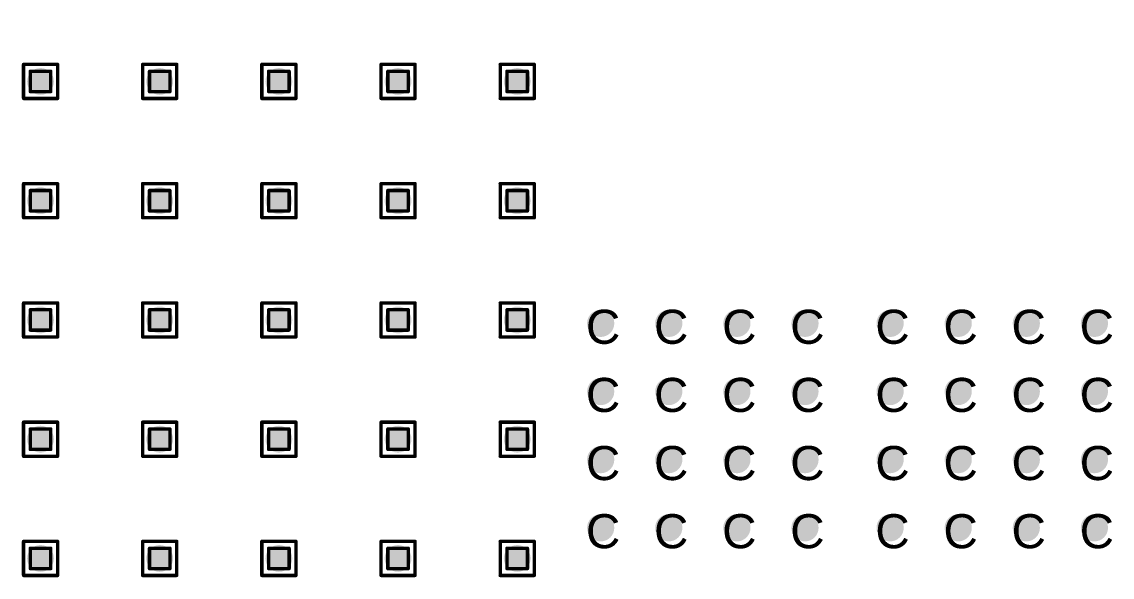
# Model space of a CAD drawing. Header units: millimetres. Extents: x -25 to 478, y -31 to 252.
# Drawn here: x 121.72 to 137.98, y 1.11 to 9.39 of the extents above; entities that cross this region are included whole.
import ezdxf

# ---------------------------------------------------------------- set-up
doc = ezdxf.new("R2010")
doc.units = ezdxf.units.MM
doc.layers.add('DrillDrawing', color=1, linetype='Continuous')
doc.layers.add('ViaHoleLayer', color=16, linetype='Continuous')
doc.styles.add('Arial', font='', dxfattribs={"height": 0.2})
doc.styles.get('Arial').set_extended_font_data('Arial')

# ---------------------------------------------------------------- blocks, each defined once
blk = doc.blocks.new('FP_CB25_18_CY_CONN_TERM_LUG_25MM4_7MM9_MFG_1507')
at = {"layer": 'ViaHoleLayer'}
h = blk.add_hatch(color=16, dxfattribs=at)
edge = h.paths.add_edge_path()
edge.add_arc((-3.048, 3.683), 0.203, 0, 360)
h = blk.add_hatch(color=16, dxfattribs=at)
edge = h.paths.add_edge_path()
edge.add_arc((-2.032, 3.683), 0.203, 0, 360)
h = blk.add_hatch(color=16, dxfattribs=at)
edge = h.paths.add_edge_path()
edge.add_arc((-1.016, 3.683), 0.203, 0, 360)
h = blk.add_hatch(color=16, dxfattribs=at)
edge = h.paths.add_edge_path()
edge.add_arc((0, 3.683), 0.203, 0, 360)
h = blk.add_hatch(color=16, dxfattribs=at)
edge = h.paths.add_edge_path()
edge.add_arc((10.414, 3.683), 0.203, 0, 360)
h = blk.add_hatch(color=16, dxfattribs=at)
edge = h.paths.add_edge_path()
edge.add_arc((11.43, 3.683), 0.203, 0, 360)
h = blk.add_hatch(color=16, dxfattribs=at)
edge = h.paths.add_edge_path()
edge.add_arc((12.446, 3.683), 0.203, 0, 360)
h = blk.add_hatch(color=16, dxfattribs=at)
edge = h.paths.add_edge_path()
edge.add_arc((-3.048, 2.667), 0.203, 0, 360)
h = blk.add_hatch(color=16, dxfattribs=at)
edge = h.paths.add_edge_path()
edge.add_arc((-2.032, 2.667), 0.203, 0, 360)
h = blk.add_hatch(color=16, dxfattribs=at)
edge = h.paths.add_edge_path()
edge.add_arc((-1.016, 2.667), 0.203, 0, 360)
h = blk.add_hatch(color=16, dxfattribs=at)
edge = h.paths.add_edge_path()
edge.add_arc((0, 2.667), 0.203, 0, 360)
h = blk.add_hatch(color=16, dxfattribs=at)
edge = h.paths.add_edge_path()
edge.add_arc((12.446, 2.667), 0.203, 0, 360)
h = blk.add_hatch(color=16, dxfattribs=at)
edge = h.paths.add_edge_path()
edge.add_arc((-3.048, 1.651), 0.203, 0, 360)
h = blk.add_hatch(color=16, dxfattribs=at)
edge = h.paths.add_edge_path()
edge.add_arc((-2.032, 1.651), 0.203, 0, 360)
h = blk.add_hatch(color=16, dxfattribs=at)
edge = h.paths.add_edge_path()
edge.add_arc((-1.016, 1.651), 0.203, 0, 360)
h = blk.add_hatch(color=16, dxfattribs=at)
edge = h.paths.add_edge_path()
edge.add_arc((0, 1.651), 0.203, 0, 360)
h = blk.add_hatch(color=16, dxfattribs=at)
edge = h.paths.add_edge_path()
edge.add_arc((12.446, 1.651), 0.203, 0, 360)
h = blk.add_hatch(color=16, dxfattribs=at)
edge = h.paths.add_edge_path()
edge.add_arc((7.62, 0), 1.778, 0, 360)
h = blk.add_hatch(color=16, dxfattribs=at)
edge = h.paths.add_edge_path()
edge.add_arc((-3.048, 0.635), 0.203, 0, 360)
h = blk.add_hatch(color=16, dxfattribs=at)
edge = h.paths.add_edge_path()
edge.add_arc((-2.032, 0.635), 0.203, 0, 360)
h = blk.add_hatch(color=16, dxfattribs=at)
edge = h.paths.add_edge_path()
edge.add_arc((-1.016, 0.635), 0.203, 0, 360)
h = blk.add_hatch(color=16, dxfattribs=at)
edge = h.paths.add_edge_path()
edge.add_arc((0, 0.635), 0.203, 0, 360)
h = blk.add_hatch(color=16, dxfattribs=at)
edge = h.paths.add_edge_path()
edge.add_arc((-3.048, -0.635), 0.203, 0, 360)
h = blk.add_hatch(color=16, dxfattribs=at)
edge = h.paths.add_edge_path()
edge.add_arc((-2.032, -0.635), 0.203, 0, 360)
h = blk.add_hatch(color=16, dxfattribs=at)
edge = h.paths.add_edge_path()
edge.add_arc((-1.016, -0.635), 0.203, 0, 360)
h = blk.add_hatch(color=16, dxfattribs=at)
edge = h.paths.add_edge_path()
edge.add_arc((0, -0.635), 0.203, 0, 360)
h = blk.add_hatch(color=16, dxfattribs=at)
edge = h.paths.add_edge_path()
edge.add_arc((-3.048, -1.651), 0.203, 0, 360)
h = blk.add_hatch(color=16, dxfattribs=at)
edge = h.paths.add_edge_path()
edge.add_arc((-2.032, -1.651), 0.203, 0, 360)
h = blk.add_hatch(color=16, dxfattribs=at)
edge = h.paths.add_edge_path()
edge.add_arc((-1.016, -1.651), 0.203, 0, 360)
h = blk.add_hatch(color=16, dxfattribs=at)
edge = h.paths.add_edge_path()
edge.add_arc((0, -1.651), 0.203, 0, 360)
h = blk.add_hatch(color=16, dxfattribs=at)
edge = h.paths.add_edge_path()
edge.add_arc((12.446, -1.651), 0.203, 0, 360)
h = blk.add_hatch(color=16, dxfattribs=at)
edge = h.paths.add_edge_path()
edge.add_arc((-3.048, -2.667), 0.203, 0, 360)
h = blk.add_hatch(color=16, dxfattribs=at)
edge = h.paths.add_edge_path()
edge.add_arc((-2.032, -2.667), 0.203, 0, 360)
h = blk.add_hatch(color=16, dxfattribs=at)
edge = h.paths.add_edge_path()
edge.add_arc((-1.016, -2.667), 0.203, 0, 360)
h = blk.add_hatch(color=16, dxfattribs=at)
edge = h.paths.add_edge_path()
edge.add_arc((0, -2.667), 0.203, 0, 360)
h = blk.add_hatch(color=16, dxfattribs=at)
edge = h.paths.add_edge_path()
edge.add_arc((12.446, -2.667), 0.203, 0, 360)
h = blk.add_hatch(color=16, dxfattribs=at)
edge = h.paths.add_edge_path()
edge.add_arc((-3.048, -3.683), 0.203, 0, 360)
h = blk.add_hatch(color=16, dxfattribs=at)
edge = h.paths.add_edge_path()
edge.add_arc((-2.032, -3.683), 0.203, 0, 360)
h = blk.add_hatch(color=16, dxfattribs=at)
edge = h.paths.add_edge_path()
edge.add_arc((-1.016, -3.683), 0.203, 0, 360)
h = blk.add_hatch(color=16, dxfattribs=at)
edge = h.paths.add_edge_path()
edge.add_arc((0, -3.683), 0.203, 0, 360)
h = blk.add_hatch(color=16, dxfattribs=at)
edge = h.paths.add_edge_path()
edge.add_arc((10.414, -3.683), 0.203, 0, 360)
h = blk.add_hatch(color=16, dxfattribs=at)
edge = h.paths.add_edge_path()
edge.add_arc((11.43, -3.683), 0.203, 0, 360)
h = blk.add_hatch(color=16, dxfattribs=at)
edge = h.paths.add_edge_path()
edge.add_arc((12.446, -3.683), 0.203, 0, 360)

msp = doc.modelspace()

# ---------------------------------------------------------------- hatches: boundary and pattern name
at = {"layer": 'ViaHoleLayer'}
h = msp.add_hatch(color=16, dxfattribs=at)
edge = h.paths.add_edge_path()
edge.add_arc((121.996, 8.505), 0.2, 0, 360)
h = msp.add_hatch(color=16, dxfattribs=at)
edge = h.paths.add_edge_path()
edge.add_arc((123.774, 8.505), 0.2, 0, 360)
h = msp.add_hatch(color=16, dxfattribs=at)
edge = h.paths.add_edge_path()
edge.add_arc((125.552, 8.505), 0.2, 0, 360)
h = msp.add_hatch(color=16, dxfattribs=at)
edge = h.paths.add_edge_path()
edge.add_arc((127.33, 8.505), 0.2, 0, 360)
h = msp.add_hatch(color=16, dxfattribs=at)
edge = h.paths.add_edge_path()
edge.add_arc((129.108, 8.505), 0.2, 0, 360)
h = msp.add_hatch(color=16, dxfattribs=at)
edge = h.paths.add_edge_path()
edge.add_arc((121.996, 6.727), 0.2, 0, 360)
h = msp.add_hatch(color=16, dxfattribs=at)
edge = h.paths.add_edge_path()
edge.add_arc((123.774, 6.727), 0.2, 0, 360)
h = msp.add_hatch(color=16, dxfattribs=at)
edge = h.paths.add_edge_path()
edge.add_arc((125.552, 6.727), 0.2, 0, 360)
h = msp.add_hatch(color=16, dxfattribs=at)
edge = h.paths.add_edge_path()
edge.add_arc((127.33, 6.727), 0.2, 0, 360)
h = msp.add_hatch(color=16, dxfattribs=at)
edge = h.paths.add_edge_path()
edge.add_arc((129.108, 6.727), 0.2, 0, 360)
h = msp.add_hatch(color=16, dxfattribs=at)
edge = h.paths.add_edge_path()
edge.add_arc((121.996, 4.949), 0.2, 0, 360)
h = msp.add_hatch(color=16, dxfattribs=at)
edge = h.paths.add_edge_path()
edge.add_arc((123.774, 4.949), 0.2, 0, 360)
h = msp.add_hatch(color=16, dxfattribs=at)
edge = h.paths.add_edge_path()
edge.add_arc((125.552, 4.949), 0.2, 0, 360)
h = msp.add_hatch(color=16, dxfattribs=at)
edge = h.paths.add_edge_path()
edge.add_arc((127.33, 4.949), 0.2, 0, 360)
h = msp.add_hatch(color=16, dxfattribs=at)
edge = h.paths.add_edge_path()
edge.add_arc((129.108, 4.949), 0.2, 0, 360)
h = msp.add_hatch(color=16, dxfattribs=at)
edge = h.paths.add_edge_path()
edge.add_arc((121.996, 3.171), 0.2, 0, 360)
h = msp.add_hatch(color=16, dxfattribs=at)
edge = h.paths.add_edge_path()
edge.add_arc((123.774, 3.171), 0.2, 0, 360)
h = msp.add_hatch(color=16, dxfattribs=at)
edge = h.paths.add_edge_path()
edge.add_arc((125.552, 3.171), 0.2, 0, 360)
h = msp.add_hatch(color=16, dxfattribs=at)
edge = h.paths.add_edge_path()
edge.add_arc((127.33, 3.171), 0.2, 0, 360)
h = msp.add_hatch(color=16, dxfattribs=at)
edge = h.paths.add_edge_path()
edge.add_arc((129.108, 3.171), 0.2, 0, 360)
h = msp.add_hatch(color=16, dxfattribs=at)
edge = h.paths.add_edge_path()
edge.add_arc((121.996, 1.393), 0.2, 0, 360)
h = msp.add_hatch(color=16, dxfattribs=at)
edge = h.paths.add_edge_path()
edge.add_arc((123.774, 1.393), 0.2, 0, 360)
h = msp.add_hatch(color=16, dxfattribs=at)
edge = h.paths.add_edge_path()
edge.add_arc((125.552, 1.393), 0.2, 0, 360)
h = msp.add_hatch(color=16, dxfattribs=at)
edge = h.paths.add_edge_path()
edge.add_arc((127.33, 1.393), 0.2, 0, 360)
h = msp.add_hatch(color=16, dxfattribs=at)
edge = h.paths.add_edge_path()
edge.add_arc((129.108, 1.393), 0.2, 0, 360)

# ---------------------------------------------------------------- linework, layer by layer
at = {"layer": 'DrillDrawing', "const_width": 0.0508}
for points in [[(121.742, 8.759), (122.25, 8.759)], [(121.742, 8.251), (121.742, 8.759)], [(122.25, 8.251), (122.25, 8.759)], [(123.52, 8.759), (124.028, 8.759)], [(123.52, 8.251), (123.52, 8.759)], [(124.028, 8.251), (124.028, 8.759)], [(125.298, 8.759), (125.806, 8.759)], [(125.298, 8.251), (125.298, 8.759)], [(125.806, 8.251), (125.806, 8.759)], [(127.076, 8.759), (127.584, 8.759)], [(127.076, 8.251), (127.076, 8.759)], [(127.584, 8.251), (127.584, 8.759)], [(128.854, 8.759), (129.362, 8.759)], [(128.854, 8.251), (128.854, 8.759)], [(129.362, 8.251), (129.362, 8.759)], [(121.844, 8.657), (122.149, 8.657)], [(121.844, 8.353), (121.844, 8.657)], [(122.149, 8.353), (122.149, 8.657)], [(123.622, 8.657), (123.927, 8.657)], [(123.622, 8.353), (123.622, 8.657)], [(123.927, 8.353), (123.927, 8.657)], [(125.4, 8.657), (125.705, 8.657)], [(125.4, 8.353), (125.4, 8.657)], [(125.705, 8.353), (125.705, 8.657)], [(127.178, 8.657), (127.483, 8.657)], [(127.178, 8.353), (127.178, 8.657)], [(127.483, 8.353), (127.483, 8.657)], [(128.956, 8.657), (129.261, 8.657)], [(128.956, 8.353), (128.956, 8.657)], [(129.261, 8.353), (129.261, 8.657)], [(121.844, 8.353), (122.149, 8.353)], [(123.622, 8.353), (123.927, 8.353)], [(125.4, 8.353), (125.705, 8.353)], [(127.178, 8.353), (127.483, 8.353)], [(128.956, 8.353), (129.261, 8.353)], [(121.742, 8.251), (122.25, 8.251)], [(123.52, 8.251), (124.028, 8.251)], [(125.298, 8.251), (125.806, 8.251)], [(127.076, 8.251), (127.584, 8.251)], [(128.854, 8.251), (129.362, 8.251)], [(121.742, 6.981), (122.25, 6.981)], [(121.742, 6.473), (121.742, 6.981)], [(122.25, 6.473), (122.25, 6.981)], [(123.52, 6.981), (124.028, 6.981)], [(123.52, 6.473), (123.52, 6.981)], [(124.028, 6.473), (124.028, 6.981)], [(125.298, 6.981), (125.806, 6.981)], [(125.298, 6.473), (125.298, 6.981)], [(125.806, 6.473), (125.806, 6.981)], [(127.076, 6.981), (127.584, 6.981)], [(127.076, 6.473), (127.076, 6.981)], [(127.584, 6.473), (127.584, 6.981)], [(128.854, 6.981), (129.362, 6.981)], [(128.854, 6.473), (128.854, 6.981)], [(129.362, 6.473), (129.362, 6.981)], [(121.844, 6.879), (122.149, 6.879)], [(121.844, 6.575), (121.844, 6.879)], [(122.149, 6.575), (122.149, 6.879)], [(123.622, 6.879), (123.927, 6.879)], [(123.622, 6.575), (123.622, 6.879)], [(123.927, 6.575), (123.927, 6.879)], [(125.4, 6.879), (125.705, 6.879)], [(125.4, 6.575), (125.4, 6.879)], [(125.705, 6.575), (125.705, 6.879)], [(127.178, 6.879), (127.483, 6.879)], [(127.178, 6.575), (127.178, 6.879)], [(127.483, 6.575), (127.483, 6.879)], [(128.956, 6.879), (129.261, 6.879)], [(128.956, 6.575), (128.956, 6.879)], [(129.261, 6.575), (129.261, 6.879)], [(121.844, 6.575), (122.149, 6.575)], [(123.622, 6.575), (123.927, 6.575)], [(125.4, 6.575), (125.705, 6.575)], [(127.178, 6.575), (127.483, 6.575)], [(128.956, 6.575), (129.261, 6.575)], [(121.742, 6.473), (122.25, 6.473)], [(123.52, 6.473), (124.028, 6.473)], [(125.298, 6.473), (125.806, 6.473)], [(127.076, 6.473), (127.584, 6.473)], [(128.854, 6.473), (129.362, 6.473)], [(121.742, 5.203), (122.25, 5.203)], [(121.742, 4.695), (121.742, 5.203)], [(122.25, 4.695), (122.25, 5.203)], [(123.52, 5.203), (124.028, 5.203)], [(123.52, 4.695), (123.52, 5.203)], [(124.028, 4.695), (124.028, 5.203)], [(125.298, 5.203), (125.806, 5.203)], [(125.298, 4.695), (125.298, 5.203)], [(125.806, 4.695), (125.806, 5.203)], [(127.076, 5.203), (127.584, 5.203)], [(127.076, 4.695), (127.076, 5.203)], [(127.584, 4.695), (127.584, 5.203)], [(128.854, 5.203), (129.362, 5.203)], [(128.854, 4.695), (128.854, 5.203)], [(129.362, 4.695), (129.362, 5.203)], [(121.844, 5.101), (122.149, 5.101)], [(121.844, 4.797), (121.844, 5.101)], [(122.149, 4.797), (122.149, 5.101)], [(123.622, 5.101), (123.927, 5.101)], [(123.622, 4.797), (123.622, 5.101)], [(123.927, 4.797), (123.927, 5.101)], [(125.4, 5.101), (125.705, 5.101)], [(125.4, 4.797), (125.4, 5.101)], [(125.705, 4.797), (125.705, 5.101)], [(127.178, 5.101), (127.483, 5.101)], [(127.178, 4.797), (127.178, 5.101)], [(127.483, 4.797), (127.483, 5.101)], [(128.956, 5.101), (129.261, 5.101)], [(128.956, 4.797), (128.956, 5.101)], [(129.261, 4.797), (129.261, 5.101)], [(121.742, 4.695), (122.25, 4.695)], [(121.844, 4.797), (122.149, 4.797)], [(123.52, 4.695), (124.028, 4.695)], [(123.622, 4.797), (123.927, 4.797)], [(125.298, 4.695), (125.806, 4.695)], [(125.4, 4.797), (125.705, 4.797)], [(127.076, 4.695), (127.584, 4.695)], [(127.178, 4.797), (127.483, 4.797)], [(128.854, 4.695), (129.362, 4.695)], [(128.956, 4.797), (129.261, 4.797)], [(121.742, 3.425), (122.25, 3.425)], [(121.742, 2.917), (121.742, 3.425)], [(122.25, 2.917), (122.25, 3.425)], [(123.52, 3.425), (124.028, 3.425)], [(123.52, 2.917), (123.52, 3.425)], [(124.028, 2.917), (124.028, 3.425)], [(125.298, 3.425), (125.806, 3.425)], [(125.298, 2.917), (125.298, 3.425)], [(125.806, 2.917), (125.806, 3.425)], [(127.076, 3.425), (127.584, 3.425)], [(127.076, 2.917), (127.076, 3.425)], [(127.584, 2.917), (127.584, 3.425)], [(128.854, 3.425), (129.362, 3.425)], [(128.854, 2.917), (128.854, 3.425)], [(129.362, 2.917), (129.362, 3.425)], [(121.844, 3.323), (122.149, 3.323)], [(121.844, 3.019), (121.844, 3.323)], [(122.149, 3.019), (122.149, 3.323)], [(123.622, 3.323), (123.927, 3.323)], [(123.622, 3.019), (123.622, 3.323)], [(123.927, 3.019), (123.927, 3.323)], [(125.4, 3.323), (125.705, 3.323)], [(125.4, 3.019), (125.4, 3.323)], [(125.705, 3.019), (125.705, 3.323)], [(127.178, 3.323), (127.483, 3.323)], [(127.178, 3.019), (127.178, 3.323)], [(127.483, 3.019), (127.483, 3.323)], [(128.956, 3.323), (129.261, 3.323)], [(128.956, 3.019), (128.956, 3.323)], [(129.261, 3.019), (129.261, 3.323)], [(121.742, 2.917), (122.25, 2.917)], [(121.844, 3.019), (122.149, 3.019)], [(123.52, 2.917), (124.028, 2.917)], [(123.622, 3.019), (123.927, 3.019)], [(125.298, 2.917), (125.806, 2.917)], [(125.4, 3.019), (125.705, 3.019)], [(127.076, 2.917), (127.584, 2.917)], [(127.178, 3.019), (127.483, 3.019)], [(128.854, 2.917), (129.362, 2.917)], [(128.956, 3.019), (129.261, 3.019)], [(121.742, 1.647), (122.25, 1.647)], [(121.742, 1.139), (121.742, 1.647)], [(122.25, 1.139), (122.25, 1.647)], [(123.52, 1.647), (124.028, 1.647)], [(123.52, 1.139), (123.52, 1.647)], [(124.028, 1.139), (124.028, 1.647)], [(125.298, 1.647), (125.806, 1.647)], [(125.298, 1.139), (125.298, 1.647)], [(125.806, 1.139), (125.806, 1.647)], [(127.076, 1.647), (127.584, 1.647)], [(127.076, 1.139), (127.076, 1.647)], [(127.584, 1.139), (127.584, 1.647)], [(128.854, 1.647), (129.362, 1.647)], [(128.854, 1.139), (128.854, 1.647)], [(129.362, 1.139), (129.362, 1.647)], [(121.844, 1.545), (122.149, 1.545)], [(121.844, 1.241), (121.844, 1.545)], [(122.149, 1.241), (122.149, 1.545)], [(123.622, 1.545), (123.927, 1.545)], [(123.622, 1.241), (123.622, 1.545)], [(123.927, 1.241), (123.927, 1.545)], [(125.4, 1.545), (125.705, 1.545)], [(125.4, 1.241), (125.4, 1.545)], [(125.705, 1.241), (125.705, 1.545)], [(127.178, 1.545), (127.483, 1.545)], [(127.178, 1.241), (127.178, 1.545)], [(127.483, 1.241), (127.483, 1.545)], [(128.956, 1.545), (129.261, 1.545)], [(128.956, 1.241), (128.956, 1.545)], [(129.261, 1.241), (129.261, 1.545)], [(121.742, 1.139), (122.25, 1.139)], [(121.844, 1.241), (122.149, 1.241)], [(123.52, 1.139), (124.028, 1.139)], [(123.622, 1.241), (123.927, 1.241)], [(125.298, 1.139), (125.806, 1.139)], [(125.4, 1.241), (125.705, 1.241)], [(127.076, 1.139), (127.584, 1.139)], [(127.178, 1.241), (127.483, 1.241)], [(128.854, 1.139), (129.362, 1.139)], [(128.956, 1.241), (129.261, 1.241)]]:
    msp.add_lwpolyline(points, dxfattribs=at)
at = {"layer": 'DrillDrawing', "const_width": 0.0254}
for points in [[(121.73, 8.759, 1), (121.755, 8.759, 1)], [(121.73, 8.759, 1), (121.755, 8.759, 1)], [(122.237, 8.759, 1), (122.263, 8.759, 1)], [(122.237, 8.759, 1), (122.263, 8.759, 1)], [(123.507, 8.759, 1), (123.533, 8.759, 1)], [(123.507, 8.759, 1), (123.533, 8.759, 1)], [(124.016, 8.759, 1), (124.041, 8.759, 1)], [(124.016, 8.759, 1), (124.041, 8.759, 1)], [(125.285, 8.759, 1), (125.311, 8.759, 1)], [(125.285, 8.759, 1), (125.311, 8.759, 1)], [(125.793, 8.759, 1), (125.819, 8.759, 1)], [(125.793, 8.759, 1), (125.819, 8.759, 1)], [(127.064, 8.759, 1), (127.089, 8.759, 1)], [(127.064, 8.759, 1), (127.089, 8.759, 1)], [(127.572, 8.759, 1), (127.597, 8.759, 1)], [(127.572, 8.759, 1), (127.597, 8.759, 1)], [(128.841, 8.759, 1), (128.867, 8.759, 1)], [(128.841, 8.759, 1), (128.867, 8.759, 1)], [(129.35, 8.759, 1), (129.375, 8.759, 1)], [(129.35, 8.759, 1), (129.375, 8.759, 1)], [(121.831, 8.657, 1), (121.856, 8.657, 1)], [(121.831, 8.657, 1), (121.856, 8.657, 1)], [(122.136, 8.657, 1), (122.161, 8.657, 1)], [(122.136, 8.657, 1), (122.161, 8.657, 1)], [(123.609, 8.657, 1), (123.635, 8.657, 1)], [(123.609, 8.657, 1), (123.635, 8.657, 1)], [(123.914, 8.657, 1), (123.939, 8.657, 1)], [(123.914, 8.657, 1), (123.939, 8.657, 1)], [(125.387, 8.657, 1), (125.412, 8.657, 1)], [(125.387, 8.657, 1), (125.412, 8.657, 1)], [(125.692, 8.657, 1), (125.717, 8.657, 1)], [(125.692, 8.657, 1), (125.717, 8.657, 1)], [(127.165, 8.657, 1), (127.191, 8.657, 1)], [(127.165, 8.657, 1), (127.191, 8.657, 1)], [(127.47, 8.657, 1), (127.495, 8.657, 1)], [(127.47, 8.657, 1), (127.495, 8.657, 1)], [(128.943, 8.657, 1), (128.969, 8.657, 1)], [(128.943, 8.657, 1), (128.969, 8.657, 1)], [(129.248, 8.657, 1), (129.273, 8.657, 1)], [(129.248, 8.657, 1), (129.273, 8.657, 1)], [(121.831, 8.353, 1), (121.856, 8.353, 1)], [(121.831, 8.353, 1), (121.856, 8.353, 1)], [(122.136, 8.353, 1), (122.161, 8.353, 1)], [(122.136, 8.353, 1), (122.161, 8.353, 1)], [(123.609, 8.353, 1), (123.635, 8.353, 1)], [(123.609, 8.353, 1), (123.635, 8.353, 1)], [(123.914, 8.353, 1), (123.939, 8.353, 1)], [(123.914, 8.353, 1), (123.939, 8.353, 1)], [(125.387, 8.353, 1), (125.412, 8.353, 1)], [(125.387, 8.353, 1), (125.412, 8.353, 1)], [(125.692, 8.353, 1), (125.717, 8.353, 1)], [(125.692, 8.353, 1), (125.717, 8.353, 1)], [(127.165, 8.353, 1), (127.191, 8.353, 1)], [(127.165, 8.353, 1), (127.191, 8.353, 1)], [(127.47, 8.353, 1), (127.495, 8.353, 1)], [(127.47, 8.353, 1), (127.495, 8.353, 1)], [(128.943, 8.353, 1), (128.969, 8.353, 1)], [(128.943, 8.353, 1), (128.969, 8.353, 1)], [(129.248, 8.353, 1), (129.273, 8.353, 1)], [(129.248, 8.353, 1), (129.273, 8.353, 1)], [(121.73, 8.251, 1), (121.755, 8.251, 1)], [(121.73, 8.251, 1), (121.755, 8.251, 1)], [(122.237, 8.251, 1), (122.263, 8.251, 1)], [(122.237, 8.251, 1), (122.263, 8.251, 1)], [(123.507, 8.251, 1), (123.533, 8.251, 1)], [(123.507, 8.251, 1), (123.533, 8.251, 1)], [(124.016, 8.251, 1), (124.041, 8.251, 1)], [(124.016, 8.251, 1), (124.041, 8.251, 1)], [(125.285, 8.251, 1), (125.311, 8.251, 1)], [(125.285, 8.251, 1), (125.311, 8.251, 1)], [(125.793, 8.251, 1), (125.819, 8.251, 1)], [(125.793, 8.251, 1), (125.819, 8.251, 1)], [(127.064, 8.251, 1), (127.089, 8.251, 1)], [(127.064, 8.251, 1), (127.089, 8.251, 1)], [(127.572, 8.251, 1), (127.597, 8.251, 1)], [(127.572, 8.251, 1), (127.597, 8.251, 1)], [(128.841, 8.251, 1), (128.867, 8.251, 1)], [(128.841, 8.251, 1), (128.867, 8.251, 1)], [(129.35, 8.251, 1), (129.375, 8.251, 1)], [(129.35, 8.251, 1), (129.375, 8.251, 1)], [(121.73, 6.981, 1), (121.755, 6.981, 1)], [(121.73, 6.981, 1), (121.755, 6.981, 1)], [(122.237, 6.981, 1), (122.263, 6.981, 1)], [(122.237, 6.981, 1), (122.263, 6.981, 1)], [(123.507, 6.981, 1), (123.533, 6.981, 1)], [(123.507, 6.981, 1), (123.533, 6.981, 1)], [(124.016, 6.981, 1), (124.041, 6.981, 1)], [(124.016, 6.981, 1), (124.041, 6.981, 1)], [(125.285, 6.981, 1), (125.311, 6.981, 1)], [(125.285, 6.981, 1), (125.311, 6.981, 1)], [(125.793, 6.981, 1), (125.819, 6.981, 1)], [(125.793, 6.981, 1), (125.819, 6.981, 1)], [(127.064, 6.981, 1), (127.089, 6.981, 1)], [(127.064, 6.981, 1), (127.089, 6.981, 1)], [(127.572, 6.981, 1), (127.597, 6.981, 1)], [(127.572, 6.981, 1), (127.597, 6.981, 1)], [(128.841, 6.981, 1), (128.867, 6.981, 1)], [(128.841, 6.981, 1), (128.867, 6.981, 1)], [(129.35, 6.981, 1), (129.375, 6.981, 1)], [(129.35, 6.981, 1), (129.375, 6.981, 1)], [(121.831, 6.879, 1), (121.856, 6.879, 1)], [(121.831, 6.879, 1), (121.856, 6.879, 1)], [(122.136, 6.879, 1), (122.161, 6.879, 1)], [(122.136, 6.879, 1), (122.161, 6.879, 1)], [(123.609, 6.879, 1), (123.635, 6.879, 1)], [(123.609, 6.879, 1), (123.635, 6.879, 1)], [(123.914, 6.879, 1), (123.939, 6.879, 1)], [(123.914, 6.879, 1), (123.939, 6.879, 1)], [(125.387, 6.879, 1), (125.412, 6.879, 1)], [(125.387, 6.879, 1), (125.412, 6.879, 1)], [(125.692, 6.879, 1), (125.717, 6.879, 1)], [(125.692, 6.879, 1), (125.717, 6.879, 1)], [(127.165, 6.879, 1), (127.191, 6.879, 1)], [(127.165, 6.879, 1), (127.191, 6.879, 1)], [(127.47, 6.879, 1), (127.495, 6.879, 1)], [(127.47, 6.879, 1), (127.495, 6.879, 1)], [(128.943, 6.879, 1), (128.969, 6.879, 1)], [(128.943, 6.879, 1), (128.969, 6.879, 1)], [(129.248, 6.879, 1), (129.273, 6.879, 1)], [(129.248, 6.879, 1), (129.273, 6.879, 1)], [(121.831, 6.575, 1), (121.856, 6.575, 1)], [(121.831, 6.575, 1), (121.856, 6.575, 1)], [(122.136, 6.575, 1), (122.161, 6.575, 1)], [(122.136, 6.575, 1), (122.161, 6.575, 1)], [(123.609, 6.575, 1), (123.635, 6.575, 1)], [(123.609, 6.575, 1), (123.635, 6.575, 1)], [(123.914, 6.575, 1), (123.939, 6.575, 1)], [(123.914, 6.575, 1), (123.939, 6.575, 1)], [(125.387, 6.575, 1), (125.412, 6.575, 1)], [(125.387, 6.575, 1), (125.412, 6.575, 1)], [(125.692, 6.575, 1), (125.717, 6.575, 1)], [(125.692, 6.575, 1), (125.717, 6.575, 1)], [(127.165, 6.575, 1), (127.191, 6.575, 1)], [(127.165, 6.575, 1), (127.191, 6.575, 1)], [(127.47, 6.575, 1), (127.495, 6.575, 1)], [(127.47, 6.575, 1), (127.495, 6.575, 1)], [(128.943, 6.575, 1), (128.969, 6.575, 1)], [(128.943, 6.575, 1), (128.969, 6.575, 1)], [(129.248, 6.575, 1), (129.273, 6.575, 1)], [(129.248, 6.575, 1), (129.273, 6.575, 1)], [(121.73, 6.473, 1), (121.755, 6.473, 1)], [(121.73, 6.473, 1), (121.755, 6.473, 1)], [(122.237, 6.473, 1), (122.263, 6.473, 1)], [(122.237, 6.473, 1), (122.263, 6.473, 1)], [(123.507, 6.473, 1), (123.533, 6.473, 1)], [(123.507, 6.473, 1), (123.533, 6.473, 1)], [(124.016, 6.473, 1), (124.041, 6.473, 1)], [(124.016, 6.473, 1), (124.041, 6.473, 1)], [(125.285, 6.473, 1), (125.311, 6.473, 1)], [(125.285, 6.473, 1), (125.311, 6.473, 1)], [(125.793, 6.473, 1), (125.819, 6.473, 1)], [(125.793, 6.473, 1), (125.819, 6.473, 1)], [(127.064, 6.473, 1), (127.089, 6.473, 1)], [(127.064, 6.473, 1), (127.089, 6.473, 1)], [(127.572, 6.473, 1), (127.597, 6.473, 1)], [(127.572, 6.473, 1), (127.597, 6.473, 1)], [(128.841, 6.473, 1), (128.867, 6.473, 1)], [(128.841, 6.473, 1), (128.867, 6.473, 1)], [(129.35, 6.473, 1), (129.375, 6.473, 1)], [(129.35, 6.473, 1), (129.375, 6.473, 1)], [(121.73, 5.203, 1), (121.755, 5.203, 1)], [(121.73, 5.203, 1), (121.755, 5.203, 1)], [(122.237, 5.203, 1), (122.263, 5.203, 1)], [(122.237, 5.203, 1), (122.263, 5.203, 1)], [(123.507, 5.203, 1), (123.533, 5.203, 1)], [(123.507, 5.203, 1), (123.533, 5.203, 1)], [(124.016, 5.203, 1), (124.041, 5.203, 1)], [(124.016, 5.203, 1), (124.041, 5.203, 1)], [(125.285, 5.203, 1), (125.311, 5.203, 1)], [(125.285, 5.203, 1), (125.311, 5.203, 1)], [(125.793, 5.203, 1), (125.819, 5.203, 1)], [(125.793, 5.203, 1), (125.819, 5.203, 1)], [(127.064, 5.203, 1), (127.089, 5.203, 1)], [(127.064, 5.203, 1), (127.089, 5.203, 1)], [(127.572, 5.203, 1), (127.597, 5.203, 1)], [(127.572, 5.203, 1), (127.597, 5.203, 1)], [(128.841, 5.203, 1), (128.867, 5.203, 1)], [(128.841, 5.203, 1), (128.867, 5.203, 1)], [(129.35, 5.203, 1), (129.375, 5.203, 1)], [(129.35, 5.203, 1), (129.375, 5.203, 1)], [(121.831, 5.101, 1), (121.856, 5.101, 1)], [(121.831, 5.101, 1), (121.856, 5.101, 1)], [(122.136, 5.101, 1), (122.161, 5.101, 1)], [(122.136, 5.101, 1), (122.161, 5.101, 1)], [(123.609, 5.101, 1), (123.635, 5.101, 1)], [(123.609, 5.101, 1), (123.635, 5.101, 1)], [(123.914, 5.101, 1), (123.939, 5.101, 1)], [(123.914, 5.101, 1), (123.939, 5.101, 1)], [(125.387, 5.101, 1), (125.412, 5.101, 1)], [(125.387, 5.101, 1), (125.412, 5.101, 1)], [(125.692, 5.101, 1), (125.717, 5.101, 1)], [(125.692, 5.101, 1), (125.717, 5.101, 1)], [(127.165, 5.101, 1), (127.191, 5.101, 1)], [(127.165, 5.101, 1), (127.191, 5.101, 1)], [(127.47, 5.101, 1), (127.495, 5.101, 1)], [(127.47, 5.101, 1), (127.495, 5.101, 1)], [(128.943, 5.101, 1), (128.969, 5.101, 1)], [(128.943, 5.101, 1), (128.969, 5.101, 1)], [(129.248, 5.101, 1), (129.273, 5.101, 1)], [(129.248, 5.101, 1), (129.273, 5.101, 1)], [(121.73, 4.695, 1), (121.755, 4.695, 1)], [(121.73, 4.695, 1), (121.755, 4.695, 1)], [(121.831, 4.797, 1), (121.856, 4.797, 1)], [(121.831, 4.797, 1), (121.856, 4.797, 1)], [(122.136, 4.797, 1), (122.161, 4.797, 1)], [(122.136, 4.797, 1), (122.161, 4.797, 1)], [(122.237, 4.695, 1), (122.263, 4.695, 1)], [(122.237, 4.695, 1), (122.263, 4.695, 1)], [(123.507, 4.695, 1), (123.533, 4.695, 1)], [(123.507, 4.695, 1), (123.533, 4.695, 1)], [(123.609, 4.797, 1), (123.635, 4.797, 1)], [(123.609, 4.797, 1), (123.635, 4.797, 1)], [(123.914, 4.797, 1), (123.939, 4.797, 1)], [(123.914, 4.797, 1), (123.939, 4.797, 1)], [(124.016, 4.695, 1), (124.041, 4.695, 1)], [(124.016, 4.695, 1), (124.041, 4.695, 1)], [(125.285, 4.695, 1), (125.311, 4.695, 1)], [(125.285, 4.695, 1), (125.311, 4.695, 1)], [(125.387, 4.797, 1), (125.412, 4.797, 1)], [(125.387, 4.797, 1), (125.412, 4.797, 1)], [(125.692, 4.797, 1), (125.717, 4.797, 1)], [(125.692, 4.797, 1), (125.717, 4.797, 1)], [(125.793, 4.695, 1), (125.819, 4.695, 1)], [(125.793, 4.695, 1), (125.819, 4.695, 1)], [(127.064, 4.695, 1), (127.089, 4.695, 1)], [(127.064, 4.695, 1), (127.089, 4.695, 1)], [(127.165, 4.797, 1), (127.191, 4.797, 1)], [(127.165, 4.797, 1), (127.191, 4.797, 1)], [(127.47, 4.797, 1), (127.495, 4.797, 1)], [(127.47, 4.797, 1), (127.495, 4.797, 1)], [(127.572, 4.695, 1), (127.597, 4.695, 1)], [(127.572, 4.695, 1), (127.597, 4.695, 1)], [(128.841, 4.695, 1), (128.867, 4.695, 1)], [(128.841, 4.695, 1), (128.867, 4.695, 1)], [(128.943, 4.797, 1), (128.969, 4.797, 1)], [(128.943, 4.797, 1), (128.969, 4.797, 1)], [(129.248, 4.797, 1), (129.273, 4.797, 1)], [(129.248, 4.797, 1), (129.273, 4.797, 1)], [(129.35, 4.695, 1), (129.375, 4.695, 1)], [(129.35, 4.695, 1), (129.375, 4.695, 1)], [(121.73, 3.425, 1), (121.755, 3.425, 1)], [(121.73, 3.425, 1), (121.755, 3.425, 1)], [(122.237, 3.425, 1), (122.263, 3.425, 1)], [(122.237, 3.425, 1), (122.263, 3.425, 1)], [(123.507, 3.425, 1), (123.533, 3.425, 1)], [(123.507, 3.425, 1), (123.533, 3.425, 1)], [(124.016, 3.425, 1), (124.041, 3.425, 1)], [(124.016, 3.425, 1), (124.041, 3.425, 1)], [(125.285, 3.425, 1), (125.311, 3.425, 1)], [(125.285, 3.425, 1), (125.311, 3.425, 1)], [(125.793, 3.425, 1), (125.819, 3.425, 1)], [(125.793, 3.425, 1), (125.819, 3.425, 1)], [(127.064, 3.425, 1), (127.089, 3.425, 1)], [(127.064, 3.425, 1), (127.089, 3.425, 1)], [(127.572, 3.425, 1), (127.597, 3.425, 1)], [(127.572, 3.425, 1), (127.597, 3.425, 1)], [(128.841, 3.425, 1), (128.867, 3.425, 1)], [(128.841, 3.425, 1), (128.867, 3.425, 1)], [(129.35, 3.425, 1), (129.375, 3.425, 1)], [(129.35, 3.425, 1), (129.375, 3.425, 1)], [(121.831, 3.323, 1), (121.856, 3.323, 1)], [(121.831, 3.323, 1), (121.856, 3.323, 1)], [(122.136, 3.323, 1), (122.161, 3.323, 1)], [(122.136, 3.323, 1), (122.161, 3.323, 1)], [(123.609, 3.323, 1), (123.635, 3.323, 1)], [(123.609, 3.323, 1), (123.635, 3.323, 1)], [(123.914, 3.323, 1), (123.939, 3.323, 1)], [(123.914, 3.323, 1), (123.939, 3.323, 1)], [(125.387, 3.323, 1), (125.412, 3.323, 1)], [(125.387, 3.323, 1), (125.412, 3.323, 1)], [(125.692, 3.323, 1), (125.717, 3.323, 1)], [(125.692, 3.323, 1), (125.717, 3.323, 1)], [(127.165, 3.323, 1), (127.191, 3.323, 1)], [(127.165, 3.323, 1), (127.191, 3.323, 1)], [(127.47, 3.323, 1), (127.495, 3.323, 1)], [(127.47, 3.323, 1), (127.495, 3.323, 1)], [(128.943, 3.323, 1), (128.969, 3.323, 1)], [(128.943, 3.323, 1), (128.969, 3.323, 1)], [(129.248, 3.323, 1), (129.273, 3.323, 1)], [(129.248, 3.323, 1), (129.273, 3.323, 1)], [(121.73, 2.917, 1), (121.755, 2.917, 1)], [(121.73, 2.917, 1), (121.755, 2.917, 1)], [(121.831, 3.019, 1), (121.856, 3.019, 1)], [(121.831, 3.019, 1), (121.856, 3.019, 1)], [(122.136, 3.019, 1), (122.161, 3.019, 1)], [(122.136, 3.019, 1), (122.161, 3.019, 1)], [(122.237, 2.917, 1), (122.263, 2.917, 1)], [(122.237, 2.917, 1), (122.263, 2.917, 1)], [(123.507, 2.917, 1), (123.533, 2.917, 1)], [(123.507, 2.917, 1), (123.533, 2.917, 1)], [(123.609, 3.019, 1), (123.635, 3.019, 1)], [(123.609, 3.019, 1), (123.635, 3.019, 1)], [(123.914, 3.019, 1), (123.939, 3.019, 1)], [(123.914, 3.019, 1), (123.939, 3.019, 1)], [(124.016, 2.917, 1), (124.041, 2.917, 1)], [(124.016, 2.917, 1), (124.041, 2.917, 1)], [(125.285, 2.917, 1), (125.311, 2.917, 1)], [(125.285, 2.917, 1), (125.311, 2.917, 1)], [(125.387, 3.019, 1), (125.412, 3.019, 1)], [(125.387, 3.019, 1), (125.412, 3.019, 1)], [(125.692, 3.019, 1), (125.717, 3.019, 1)], [(125.692, 3.019, 1), (125.717, 3.019, 1)], [(125.793, 2.917, 1), (125.819, 2.917, 1)], [(125.793, 2.917, 1), (125.819, 2.917, 1)], [(127.064, 2.917, 1), (127.089, 2.917, 1)], [(127.064, 2.917, 1), (127.089, 2.917, 1)], [(127.165, 3.019, 1), (127.191, 3.019, 1)], [(127.165, 3.019, 1), (127.191, 3.019, 1)], [(127.47, 3.019, 1), (127.495, 3.019, 1)], [(127.47, 3.019, 1), (127.495, 3.019, 1)], [(127.572, 2.917, 1), (127.597, 2.917, 1)], [(127.572, 2.917, 1), (127.597, 2.917, 1)], [(128.841, 2.917, 1), (128.867, 2.917, 1)], [(128.841, 2.917, 1), (128.867, 2.917, 1)], [(128.943, 3.019, 1), (128.969, 3.019, 1)], [(128.943, 3.019, 1), (128.969, 3.019, 1)], [(129.248, 3.019, 1), (129.273, 3.019, 1)], [(129.248, 3.019, 1), (129.273, 3.019, 1)], [(129.35, 2.917, 1), (129.375, 2.917, 1)], [(129.35, 2.917, 1), (129.375, 2.917, 1)], [(121.73, 1.647, 1), (121.755, 1.647, 1)], [(121.73, 1.647, 1), (121.755, 1.647, 1)], [(122.237, 1.647, 1), (122.263, 1.647, 1)], [(122.237, 1.647, 1), (122.263, 1.647, 1)], [(123.507, 1.647, 1), (123.533, 1.647, 1)], [(123.507, 1.647, 1), (123.533, 1.647, 1)], [(124.016, 1.647, 1), (124.041, 1.647, 1)], [(124.016, 1.647, 1), (124.041, 1.647, 1)], [(125.285, 1.647, 1), (125.311, 1.647, 1)], [(125.285, 1.647, 1), (125.311, 1.647, 1)], [(125.793, 1.647, 1), (125.819, 1.647, 1)], [(125.793, 1.647, 1), (125.819, 1.647, 1)], [(127.064, 1.647, 1), (127.089, 1.647, 1)], [(127.064, 1.647, 1), (127.089, 1.647, 1)], [(127.572, 1.647, 1), (127.597, 1.647, 1)], [(127.572, 1.647, 1), (127.597, 1.647, 1)], [(128.841, 1.647, 1), (128.867, 1.647, 1)], [(128.841, 1.647, 1), (128.867, 1.647, 1)], [(129.35, 1.647, 1), (129.375, 1.647, 1)], [(129.35, 1.647, 1), (129.375, 1.647, 1)], [(121.831, 1.545, 1), (121.856, 1.545, 1)], [(121.831, 1.545, 1), (121.856, 1.545, 1)], [(122.136, 1.545, 1), (122.161, 1.545, 1)], [(122.136, 1.545, 1), (122.161, 1.545, 1)], [(123.609, 1.545, 1), (123.635, 1.545, 1)], [(123.609, 1.545, 1), (123.635, 1.545, 1)], [(123.914, 1.545, 1), (123.939, 1.545, 1)], [(123.914, 1.545, 1), (123.939, 1.545, 1)], [(125.387, 1.545, 1), (125.412, 1.545, 1)], [(125.387, 1.545, 1), (125.412, 1.545, 1)], [(125.692, 1.545, 1), (125.717, 1.545, 1)], [(125.692, 1.545, 1), (125.717, 1.545, 1)], [(127.165, 1.545, 1), (127.191, 1.545, 1)], [(127.165, 1.545, 1), (127.191, 1.545, 1)], [(127.47, 1.545, 1), (127.495, 1.545, 1)], [(127.47, 1.545, 1), (127.495, 1.545, 1)], [(128.943, 1.545, 1), (128.969, 1.545, 1)], [(128.943, 1.545, 1), (128.969, 1.545, 1)], [(129.248, 1.545, 1), (129.273, 1.545, 1)], [(129.248, 1.545, 1), (129.273, 1.545, 1)], [(121.73, 1.139, 1), (121.755, 1.139, 1)], [(121.73, 1.139, 1), (121.755, 1.139, 1)], [(121.831, 1.241, 1), (121.856, 1.241, 1)], [(121.831, 1.241, 1), (121.856, 1.241, 1)], [(122.136, 1.241, 1), (122.161, 1.241, 1)], [(122.136, 1.241, 1), (122.161, 1.241, 1)], [(122.237, 1.139, 1), (122.263, 1.139, 1)], [(122.237, 1.139, 1), (122.263, 1.139, 1)], [(123.507, 1.139, 1), (123.533, 1.139, 1)], [(123.507, 1.139, 1), (123.533, 1.139, 1)], [(123.609, 1.241, 1), (123.635, 1.241, 1)], [(123.609, 1.241, 1), (123.635, 1.241, 1)], [(123.914, 1.241, 1), (123.939, 1.241, 1)], [(123.914, 1.241, 1), (123.939, 1.241, 1)], [(124.016, 1.139, 1), (124.041, 1.139, 1)], [(124.016, 1.139, 1), (124.041, 1.139, 1)], [(125.285, 1.139, 1), (125.311, 1.139, 1)], [(125.285, 1.139, 1), (125.311, 1.139, 1)], [(125.387, 1.241, 1), (125.412, 1.241, 1)], [(125.387, 1.241, 1), (125.412, 1.241, 1)], [(125.692, 1.241, 1), (125.717, 1.241, 1)], [(125.692, 1.241, 1), (125.717, 1.241, 1)], [(125.793, 1.139, 1), (125.819, 1.139, 1)], [(125.793, 1.139, 1), (125.819, 1.139, 1)], [(127.064, 1.139, 1), (127.089, 1.139, 1)], [(127.064, 1.139, 1), (127.089, 1.139, 1)], [(127.165, 1.241, 1), (127.191, 1.241, 1)], [(127.165, 1.241, 1), (127.191, 1.241, 1)], [(127.47, 1.241, 1), (127.495, 1.241, 1)], [(127.47, 1.241, 1), (127.495, 1.241, 1)], [(127.572, 1.139, 1), (127.597, 1.139, 1)], [(127.572, 1.139, 1), (127.597, 1.139, 1)], [(128.841, 1.139, 1), (128.867, 1.139, 1)], [(128.841, 1.139, 1), (128.867, 1.139, 1)], [(128.943, 1.241, 1), (128.969, 1.241, 1)], [(128.943, 1.241, 1), (128.969, 1.241, 1)], [(129.248, 1.241, 1), (129.273, 1.241, 1)], [(129.248, 1.241, 1), (129.273, 1.241, 1)], [(129.35, 1.139, 1), (129.375, 1.139, 1)], [(129.35, 1.139, 1), (129.375, 1.139, 1)]]:
    msp.add_lwpolyline(points, format="xyb", close=True, dxfattribs=at)

# ---------------------------------------------------------------- block references
at = {"rotation": 90}
msp.add_blockref('FP_CB25_18_CY_CONN_TERM_LUG_25MM4_7MM9_MFG_1507', (134.036, 4.898), dxfattribs=at)

# ---------------------------------------------------------------- texts
at = {"layer": 'DrillDrawing', "style": 'Arial'}
for p in [(130.133, 4.593), (131.149, 4.593), (132.165, 4.593), (133.181, 4.593), (134.451, 4.593), (135.467, 4.593), (136.483, 4.593), (137.499, 4.593), (130.133, 3.577), (131.149, 3.577), (132.165, 3.577), (133.181, 3.577), (134.451, 3.577), (135.467, 3.577), (136.483, 3.577), (137.499, 3.577), (130.133, 2.561), (131.149, 2.561), (132.165, 2.561), (133.181, 2.561), (134.451, 2.561), (135.467, 2.561), (136.483, 2.561), (137.499, 2.561), (130.133, 1.545), (131.149, 1.545), (132.165, 1.545), (133.181, 1.545), (134.451, 1.545), (135.467, 1.545), (136.483, 1.545), (137.499, 1.545)]:
    msp.add_text('C', height=0.508, dxfattribs=at).set_placement(p)

doc.saveas('drawing.dxf')
